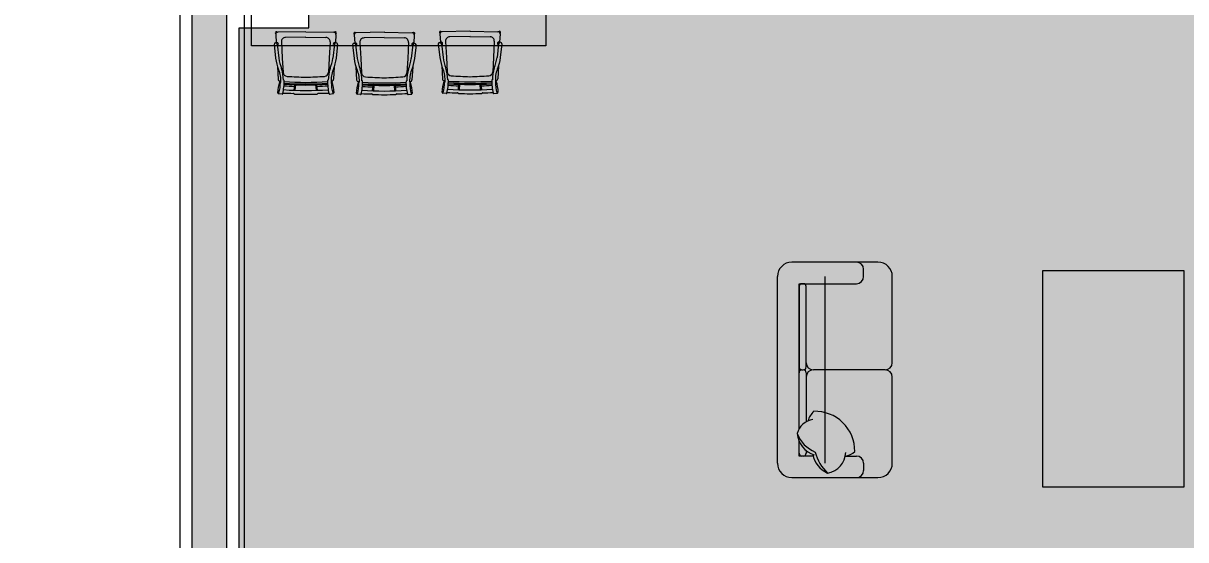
# Model space of a CAD drawing. Header units: millimetres. Extents: x 476571643 to 477489869, y 4620928210 to 4621294454.
# Drawn here: x 477215731 to 477222410, y 4621171027 to 4621173994 of the extents above; entities that cross this region are included whole.
import ezdxf

# ---------------------------------------------------------------- set-up
doc = ezdxf.new("R2010")
doc.units = ezdxf.units.MM
doc.header["$MEASUREMENT"] = 0
for name, color, linetype, lineweight in [('2D Drafting - General_Pen_No__1_Pen_No__7', 7, 'Continuous', 0), ('2D Drafting - General_Pen_No__250_Pen_No__7_Pen_No__7', 7, 'Continuous', 0), ('G-Anno-Nplt_Pen_No__151', 151, 'Continuous', 0), ('G-Anno-Nplt_Pen_No__4', 7, 'Continuous', 0), ('New_0_Pen_No__7', 7, 'Continuous', 0), ('New_reg_nak_Pen_No__7', 7, 'Continuous', 0), ('zoma_Pen_No__142', 142, 'Continuous', 0), ('zoma_Pen_No__5_Pen_No__5', 5, 'Continuous', 0)]:
    doc.layers.add(name, color=color, linetype=linetype, lineweight=lineweight)
doc.layers.add('zoma', color=7, linetype='Continuous')
doc.styles.add('GENERATED_STYLE_2', font='arial.ttf')
doc.dimstyles.new('GENERATED_STYLE__7', dxfattribs={"dimtxt": 200, "dimasz": 64.421331, "dimexe": 0.18, "dimexo": 3, "dimgap": 0.09, "dimtad": 1, "dimlfac": 0.001, "dimzin": 0, "dimdsep": 46, "dimtxsty": 'GENERATED_STYLE_2', "dimblk": 'ARROWHEAD_2', "dimblk1": 'ARROWHEAD_2', "dimblk2": 'ARROWHEAD_2', "dimcen": 0.09, "dimclrd": 142, "dimclre": 142, "dimclrt": 142, "dimadec": 0, "dimazin": 0, "dimtfac": 1, "dimtdec": 4, "dimtmove": 0, "dimatfit": 3, "dimfxl": 1, "dimtolj": 1, "dimtzin": 0, "dimarcsym": 0})

# ---------------------------------------------------------------- blocks, each defined once
blk = doc.blocks.new('*D1354', base_point=(476844527.1, 4621385791))
at = {"layer": 'zoma_Pen_No__142', "color": 142, "linetype": 'Continuous', "lineweight": 0, "transparency": 16777216}
for p, q in [((477215005.7, 4621175327.3), (477215005.7, 4621174927.3)), ((477215048.1, 4621174902.8), (477214963.3, 4621174951.7)), ((477214942.1, 4621174927.3), (477215069.3, 4621174927.3)), ((477215005.7, 4621174927.3), (477215005.8, 4621168427.3)), ((477215048.1, 4621168402.8), (477214963.4, 4621168451.7)), ((477215005.8, 4621168427.3), (477215005.8, 4621168027.3))]:
    blk.add_line(p, q, dxfattribs=at)
at = {"layer": 'zoma_Pen_No__142', "color": 142, "lineweight": 0, "transparency": 16777216, "char_height": 200, "attachment_point": 7, "rotation": 90.00052, "style": 'GENERATED_STYLE_2'}
for s, insert in [('\\A1;{\\pql;\\fArial CYR|b0|i0|c204|p34;6.50}', (477214965.7, 4621171411.2)), ('\\A1;{\\pql;\\fArial CYR|b0|i0|c204|p34;0.40}', (477214965.8, 4621168451.8))]:
    blk.add_mtext(s, dxfattribs=dict(at, insert=insert))
blk = doc.blocks.new('ARROWHEAD_2')
at = {"color": 0, "linetype": 'Continuous', "lineweight": 0}
for p, q in [((0, 0), (-1, 0)), ((-0.38, -0.66), (0.38, 0.66))]:
    blk.add_line(p, q, dxfattribs=at)
blk = doc.blocks.new('*D1355', base_point=(476844527.1, 4621385791))
at = {"layer": 'zoma_Pen_No__142', "color": 142, "linetype": 'Continuous', "lineweight": 0, "transparency": 16777216}
for p, q in [((477215005.7, 4621174927.3), (477215005.8, 4621168427.3)), ((477214942.2, 4621168427.3), (477215069.3, 4621168427.3)), ((477215048.1, 4621168402.8), (477214963.4, 4621168451.7)), ((477215005.8, 4621168427.3), (477215005.8, 4621168027.3)), ((477214942.2, 4621168027.3), (477215069.3, 4621168027.3)), ((477214963.4, 4621168051.7), (477215048.1, 4621168002.8)), ((477215005.8, 4621168027.3), (477215005.8, 4621167985.8))]:
    blk.add_line(p, q, dxfattribs=at)
blk = doc.blocks.new('*D1356', base_point=(476844527.1, 4621385791))
at = {"layer": 'zoma_Pen_No__142', "color": 142, "linetype": 'Continuous', "lineweight": 0, "transparency": 16777216}
for p, q in [((477214502.8, 4621185838.7), (477214502.8, 4621185797.3)), ((477214439.3, 4621185797.3), (477214566.4, 4621185797.3)), ((477214545.2, 4621185772.8), (477214460.4, 4621185821.7)), ((477214502.8, 4621185797.3), (477214503, 4621168027.3)), ((477214439.4, 4621168027.3), (477214566.6, 4621168027.3)), ((477214460.6, 4621168051.7), (477214545.4, 4621168002.8)), ((477214503, 4621168027.3), (477214503, 4621167985.8))]:
    blk.add_line(p, q, dxfattribs=at)
at = {"layer": 'zoma_Pen_No__142', "color": 142, "lineweight": 0, "transparency": 16777216, "insert": (477214462.9, 4621176570.3), "char_height": 200, "attachment_point": 7, "rotation": 90.00052, "style": 'GENERATED_STYLE_2'}
blk.add_mtext('\\A1;{\\pql;\\fArial CYR|b0|i0|c204|p34;17.77}', dxfattribs=at)
blk = doc.blocks.new('*D1381', base_point=(476844527.1, 4621385791))
at = {"layer": 'zoma_Pen_No__142', "color": 142, "linetype": 'Continuous', "lineweight": 0, "transparency": 16777216}
for p, q in [((477240444.6, 4621185727.3), (477240317.5, 4621185727.3)), ((477240423.4, 4621185702.8), (477240338.7, 4621185751.7)), ((477240381, 4621168027.3), (477240381, 4621185727.3)), ((477240444.6, 4621168027.3), (477240317.5, 4621168027.3)), ((477240338.7, 4621168051.7), (477240423.4, 4621168002.8)), ((477240381, 4621167985.8), (477240381, 4621168027.3))]:
    blk.add_line(p, q, dxfattribs=at)
at = {"layer": 'zoma_Pen_No__142', "color": 142, "lineweight": 0, "transparency": 16777216, "insert": (477240341, 4621176535.3), "char_height": 200, "attachment_point": 7, "rotation": 90, "style": 'GENERATED_STYLE_2'}
blk.add_mtext('\\A1;{\\pql;\\fArial CYR|b0|i0|c204|p34;17.70}', dxfattribs=at)

msp = doc.modelspace()

# ---------------------------------------------------------------- hatches: boundary and pattern name
at = {"layer": '2D Drafting - General_Pen_No__250_Pen_No__7_Pen_No__7', "linetype": 'Continuous', "lineweight": 0}
msp.add_hatch(color=7, dxfattribs=at).paths.add_polyline_path([(477216901.121, 4621174927.272), (477216701.121, 4621174927.272), (477216701.121, 4621168427.272), (477216901.121, 4621168427.272)])
at = {"layer": 'G-Anno-Nplt_Pen_No__151', "linetype": 'Continuous', "lineweight": 0, "true_color": 0x1f2f3f}
msp.add_hatch(color=169, dxfattribs=at).paths.add_polyline_path([(477216971.12, 4621173967.084), (477217371.121, 4621173967.084), (477217371.121, 4621175097.272), (477217171.121, 4621175097.272), (477217171.121, 4621175397.272), (477216971.12, 4621175397.272), (477216971.12, 4621178357.272), (477217171.121, 4621178357.272), (477217171.121, 4621178527.272), (477217171.121, 4621178657.272), (477217371.121, 4621178657.272), (477217371.121, 4621179787.46), (477216971.121, 4621179787.46), (477216971.121, 4621184357.272), (477220471.302, 4621184357.272), (477220471.302, 4621185457.272), (477223531.121, 4621185457.272), (477223531.121, 4621185257.272), (477223531.121, 4621181520.891), (477223601.24, 4621181520.891), (477223601.24, 4621180170.843), (477223531.121, 4621180170.843), (477223531.121, 4621178597.272), (477223231.121, 4621178597.272), (477223231.121, 4621177617.084), (477223631.121, 4621177617.084), (477223631.121, 4621175397.272), (477223531.121, 4621175397.272), (477223531.121, 4621174857.272), (477223631.121, 4621174857.272), (477223631.121, 4621169997.272), (477216971.12, 4621169997.272)])

# ---------------------------------------------------------------- linework, layer by layer
at = {"layer": '2D Drafting - General_Pen_No__1_Pen_No__7', "color": 7, "linetype": 'Continuous', "lineweight": 0, "flags": 128}
msp.add_lwpolyline([(477216701.121, 4621168427.272), (477216701.121, 4621174927.272), (477217001.121, 4621174927.272), (477217001.121, 4621168427.272)], close=True, dxfattribs=at)
at = {"layer": 'G-Anno-Nplt_Pen_No__4', "color": 7, "linetype": 'Continuous', "lineweight": 0, "flags": 128}
msp.add_lwpolyline([(477216971.12, 4621169997.272), (477216971.12, 4621173967.084), (477217371.121, 4621173967.084), (477217371.121, 4621175097.272), (477217171.121, 4621175097.272), (477217171.121, 4621175397.272), (477216971.12, 4621175397.272), (477216971.12, 4621178357.272), (477217171.121, 4621178357.272), (477217171.121, 4621178527.272), (477217171.121, 4621178657.272), (477217371.121, 4621178657.272), (477217371.121, 4621179787.46), (477216971.121, 4621179787.46), (477216971.121, 4621184357.272)], dxfattribs=at)
at = {"layer": 'New_0_Pen_No__7', "color": 7, "linetype": 'Continuous', "lineweight": 0}
for p, q in [((477217353.869, 4621173945.526), (477217193.688, 4621173942.624)), ((477217354.937, 4621173945.527), (477217515.121, 4621173942.804)), ((477217804.746, 4621173942.542), (477217644.566, 4621173939.639)), ((477217805.815, 4621173942.543), (477217965.998, 4621173939.82)), ((477218297.426, 4621173948.511), (477218137.246, 4621173945.608)), ((477218298.495, 4621173948.511), (477218458.678, 4621173945.788)), ((477217181.752, 4621173929.805), (477217184.285, 4621173882.19)), ((477217189.969, 4621173874.504), (477217199.374, 4621173793.871)), ((477217214.061, 4621173887.347), (477217219.033, 4621173793.882)), ((477217354.527, 4621173915.098), (477217237.934, 4621173912.985)), ((477217353.458, 4621173915.097), (477217470.053, 4621173913.115)), ((477217493.955, 4621173887.504), (477217489.088, 4621173794.033)), ((477217518.917, 4621173874.688), (477217509.602, 4621173794.044)), ((477217527.072, 4621173929.998), (477217524.592, 4621173882.381)), ((477217632.629, 4621173926.821), (477217635.162, 4621173879.206)), ((477217664.938, 4621173884.363), (477217669.91, 4621173790.897)), ((477217805.404, 4621173912.113), (477217688.811, 4621173910.001)), ((477217804.336, 4621173912.113), (477217920.931, 4621173910.131)), ((477217944.832, 4621173884.52), (477217939.965, 4621173791.049)), ((477217977.949, 4621173927.014), (477217975.47, 4621173879.396)), ((477218125.31, 4621173932.789), (477218127.842, 4621173885.174)), ((477218133.527, 4621173877.488), (477218142.931, 4621173796.855)), ((477218157.619, 4621173890.331), (477218162.59, 4621173796.866)), ((477218298.085, 4621173918.082), (477218181.492, 4621173915.969)), ((477218297.016, 4621173918.081), (477218413.611, 4621173916.099)), ((477218437.513, 4621173890.488), (477218432.646, 4621173797.017)), ((477218462.474, 4621173877.672), (477218453.16, 4621173797.029)), ((477218470.629, 4621173932.983), (477218468.15, 4621173885.365)), ((477217195.215, 4621173868.711), (477217194.115, 4621173867.792)), ((477217513.677, 4621173868.889), (477217514.778, 4621173867.972)), ((477217640.846, 4621173871.52), (477217650.251, 4621173790.886)), ((477217646.093, 4621173865.726), (477217644.992, 4621173864.808)), ((477217969.794, 4621173871.704), (477217960.48, 4621173791.06)), ((477217964.554, 4621173865.905), (477217965.655, 4621173864.987)), ((477218138.773, 4621173871.695), (477218137.673, 4621173870.776)), ((477218457.234, 4621173871.873), (477218458.336, 4621173870.956)), ((477217191.501, 4621173746.531), (477217195.466, 4621173671.994)), ((477217219.033, 4621173793.882), (477217223.382, 4621173712.128)), ((477217489.088, 4621173794.033), (477217484.831, 4621173712.275)), ((477217517.528, 4621173746.714), (477217513.647, 4621173672.173)), ((477217642.378, 4621173743.547), (477217646.343, 4621173669.01)), ((477217669.91, 4621173790.897), (477217674.259, 4621173709.144)), ((477217939.965, 4621173791.049), (477217935.708, 4621173709.291)), ((477217968.405, 4621173743.729), (477217964.524, 4621173669.188)), ((477218135.059, 4621173749.515), (477218139.023, 4621173674.979)), ((477218162.59, 4621173796.866), (477218166.939, 4621173715.113)), ((477218432.646, 4621173797.017), (477218428.389, 4621173715.259)), ((477218461.086, 4621173749.698), (477218457.204, 4621173675.157)), ((477217228.105, 4621173666.655), (477217226.072, 4621173666.667)), ((477217287.633, 4621173609.346), (477217290.469, 4621173640.635)), ((477217293.718, 4621173609.045), (477217296.562, 4621173640.426)), ((477217415.465, 4621173609.113), (477217412.585, 4621173640.491)), ((477217421.55, 4621173609.421), (477217418.678, 4621173640.707)), ((477217481.013, 4621173666.796), (477217483.047, 4621173666.81)), ((477217678.982, 4621173663.67), (477217676.949, 4621173663.682)), ((477217738.51, 4621173606.361), (477217741.347, 4621173637.651)), ((477217744.595, 4621173606.061), (477217747.44, 4621173637.442)), ((477217866.342, 4621173606.129), (477217863.463, 4621173637.507)), ((477217872.427, 4621173606.437), (477217869.556, 4621173637.723)), ((477217931.891, 4621173663.812), (477217933.924, 4621173663.826)), ((477218171.663, 4621173669.639), (477218169.629, 4621173669.651)), ((477218231.191, 4621173612.33), (477218234.027, 4621173643.619)), ((477218237.276, 4621173612.03), (477218240.12, 4621173643.411)), ((477218359.023, 4621173612.098), (477218356.143, 4621173643.476)), ((477218365.107, 4621173612.405), (477218362.236, 4621173643.691)), ((477218424.571, 4621173669.781), (477218426.604, 4621173669.795)), ((477217192.583, 4621173594.73), (477217196.26, 4621173593.799)), ((477217196.187, 4621173593.508), (477217196.26, 4621173593.799)), ((477217218.026, 4621173587.069), (477217196.865, 4621173589.557)), ((477217286.755, 4621173588.811), (477217285.489, 4621173590.435)), ((477217422.451, 4621173588.887), (477217423.714, 4621173590.513)), ((477217491.182, 4621173587.222), (477217512.34, 4621173589.733)), ((477217516.616, 4621173594.911), (477217512.94, 4621173593.976)), ((477217513.014, 4621173593.685), (477217512.94, 4621173593.976)), ((477217643.46, 4621173591.746), (477217647.138, 4621173590.815)), ((477217647.064, 4621173590.524), (477217647.138, 4621173590.815)), ((477217668.903, 4621173584.085), (477217647.743, 4621173586.572)), ((477217737.632, 4621173585.827), (477217736.367, 4621173587.451)), ((477217873.328, 4621173585.903), (477217874.592, 4621173587.529)), ((477217942.059, 4621173584.238), (477217963.217, 4621173586.749)), ((477217967.493, 4621173591.927), (477217963.817, 4621173590.992)), ((477217963.891, 4621173590.701), (477217963.817, 4621173590.992)), ((477218136.141, 4621173597.714), (477218139.818, 4621173596.783)), ((477218139.744, 4621173596.492), (477218139.818, 4621173596.783)), ((477218161.584, 4621173590.053), (477218140.423, 4621173592.541)), ((477218230.313, 4621173591.796), (477218229.047, 4621173593.42)), ((477218366.008, 4621173591.872), (477218367.272, 4621173593.497)), ((477218434.739, 4621173590.206), (477218455.897, 4621173592.718)), ((477218460.174, 4621173597.896), (477218456.497, 4621173596.961)), ((477218456.571, 4621173596.67), (477218456.497, 4621173596.961)), ((477220641.915, 4621172621.871), (477220146.915, 4621172621.871)), ((477220335.896, 4621172539.371), (477220335.896, 4621171466.871)), ((477220559.415, 4621172539.371), (477220559.415, 4621172580.621)), ((477220559.415, 4621172539.371), (477220559.415, 4621172580.621)), ((477220724.415, 4621172044.371), (477220724.415, 4621172539.371)), ((477220188.165, 4621171663.524), (477220188.165, 4621172498.121)), ((477220188.165, 4621171663.524), (477220188.165, 4621172498.121)), ((477220188.165, 4621172498.121), (477220518.165, 4621172498.121)), ((477220188.165, 4621172498.121), (477220518.165, 4621172498.121)), ((477220188.165, 4621172481.621), (477220188.165, 4621172019.621)), ((477220212.915, 4621172498.121), (477220204.665, 4621172498.121)), ((477220229.415, 4621172019.621), (477220229.415, 4621172481.621)), ((477220188.165, 4621171663.524), (477220188.165, 4621171986.621)), ((477220204.665, 4621172003.121), (477220212.915, 4621172003.121)), ((477220204.665, 4621172003.121), (477220212.915, 4621172003.121)), ((477220229.415, 4621171986.621), (477220229.415, 4621171705.06)), ((477220683.165, 4621172003.121), (477220270.665, 4621172003.121)), ((477220724.415, 4621171466.871), (477220724.415, 4621171961.871)), ((477220188.165, 4621171524.621), (477220188.165, 4621171594.899)), ((477220188.165, 4621171508.121), (477220188.165, 4621171594.899)), ((477220229.415, 4621171539.599), (477220229.415, 4621171524.621)), ((477220269.231, 4621171508.121), (477220188.165, 4621171508.121)), ((477220212.915, 4621171508.121), (477220204.665, 4621171508.121)), ((477220454.254, 4621171508.121), (477220518.165, 4621171508.121)), ((477220559.415, 4621171466.871), (477220559.415, 4621171425.621)), ((477220146.915, 4621171384.371), (477220641.915, 4621171384.371))]:
    msp.add_line(p, q, dxfattribs=at)
for points in [[(477217043.289, 4621174709.046), (477218733.527, 4621174709.046), (477218733.527, 4621173863.585), (477217043.289, 4621173863.585)], [(477221587.008, 4621171330.777), (477222400.755, 4621171330.777), (477222400.755, 4621172571.482), (477221587.008, 4621172571.482)]]:
    msp.add_lwpolyline(points, close=True, dxfattribs=at)
for points in [[(477217180.432, 4621173881.566), (477217182.754, 4621173881.9, 0.08130171), (477217188.096, 4621173883.58)], [(477217528.445, 4621173881.761), (477217526.123, 4621173882.092, -0.08130171), (477217520.779, 4621173883.767)], [(477217631.31, 4621173878.582), (477217633.631, 4621173878.915, 0.08130171), (477217638.973, 4621173880.596)], [(477217979.323, 4621173878.777), (477217977, 4621173879.108, -0.08130171), (477217971.657, 4621173880.782)], [(477218123.99, 4621173884.551), (477218126.312, 4621173884.884, 0.08130171), (477218131.654, 4621173886.565)], [(477218472.003, 4621173884.746), (477218469.681, 4621173885.076, -0.08130171), (477218464.337, 4621173886.751)], [(477217181.045, 4621173793.86, 0.05838097), (477217198.217, 4621173727.18, -0.11288216), (477217208.761, 4621173654.391)], [(477217527.931, 4621173794.055, -0.05838097), (477217510.834, 4621173727.355, 0.11288216), (477217500.371, 4621173654.554)], [(477217631.923, 4621173790.876, 0.05838097), (477217649.094, 4621173724.196, -0.11288216), (477217659.639, 4621173651.407)], [(477217978.808, 4621173791.07, -0.05838097), (477217961.711, 4621173724.371, 0.11288216), (477217951.248, 4621173651.57)], [(477218124.603, 4621173796.845, 0.05838097), (477218141.774, 4621173730.164, -0.11288216), (477218152.319, 4621173657.375)], [(477218471.488, 4621173797.039, -0.05838097), (477218454.392, 4621173730.34, 0.11288216), (477218443.929, 4621173657.538)]]:
    msp.add_lwpolyline(points, format="xyb", dxfattribs=at)
for points in [[(477218115.388, 4621173875.373), (477218124.547, 4621173796.845)], [(477218480.615, 4621173875.577), (477218471.544, 4621173797.039)], [(477217171.83, 4621173872.388), (477217180.99, 4621173793.86)], [(477217537.057, 4621173872.593), (477217527.986, 4621173794.055)], [(477217622.708, 4621173869.404), (477217631.867, 4621173790.876)], [(477217987.935, 4621173869.609), (477217978.864, 4621173791.07)], [(477220064.415, 4621171466.871), (477220064.415, 4621172539.371)]]:
    msp.add_lwpolyline(points, dxfattribs=at)
for centre, radius, start, end in [((477217184.999, 4621173938.748), 6.087, 32.5639935, 241.5190071), ((477217193.909, 4621173930.452), 12.174, 91.0381127, 183.0448901), ((477217354.42, 4621173915.096), 30.436, 89.0260895, 91.038119), ((477217354.406, 4621173939.448), 6.087, 89.0259399, 91.0379691), ((477217514.914, 4621173930.631), 12.174, 357.0193135, 89.0260833), ((477217523.814, 4621173938.938), 6.087, 298.5451923, 147.5002026), ((477217635.877, 4621173935.764), 6.087, 32.5639846, 241.5190165), ((477217805.297, 4621173912.111), 30.436, 89.0260895, 91.038119), ((477217805.284, 4621173936.464), 6.087, 89.0259398, 91.0379692), ((477217974.692, 4621173935.953), 6.087, 298.5451835, 147.5002119), ((477218128.557, 4621173941.732), 6.087, 32.5639931, 241.5190075), ((477218137.467, 4621173933.436), 12.174, 91.0381148, 183.0448838), ((477218297.978, 4621173918.08), 30.436, 89.0260895, 91.038119), ((477218297.964, 4621173942.432), 6.087, 89.0261892, 91.0382191), ((477218458.472, 4621173933.616), 12.174, 357.0193135, 89.0260833), ((477218467.372, 4621173941.922), 6.087, 298.5451834, 147.5002115), ((477217181.022, 4621173872.393), 9.192, 0.0320975, 180.032096), ((477217187.987, 4621173874.389), 9.192, 321.84914, 89.3204732), ((477217238.375, 4621173888.64), 24.348, 91.0381141, 183.0448886), ((477217469.64, 4621173888.77), 24.348, 357.019312, 89.0260851), ((477217520.899, 4621173874.575), 9.192, 90.7437259, 218.2150603), ((477217527.865, 4621173872.588), 9.192, 0.0320967, 180.0321025), ((477217631.9, 4621173869.409), 9.192, 0.0320967, 180.0321025), ((477217644.786, 4621173927.467), 12.174, 91.038116, 183.0448868), ((477217638.864, 4621173871.405), 9.192, 321.849144, 89.3204717), ((477217689.253, 4621173885.656), 24.348, 91.0381141, 183.0448864), ((477217920.517, 4621173885.786), 24.348, 357.0193114, 89.0260835), ((477217971.776, 4621173871.591), 9.192, 90.7437255, 218.2150575), ((477217965.791, 4621173927.647), 12.174, 357.0193071, 89.0260858), ((477217978.743, 4621173869.603), 9.192, 0.0321025, 180.0320967), ((477218124.58, 4621173875.378), 9.192, 0.0321025, 180.0320967), ((477218131.545, 4621173877.373), 9.192, 321.849142, 89.3204713), ((477218181.933, 4621173891.625), 24.348, 91.0381132, 183.0448874), ((477218413.197, 4621173891.754), 24.348, 357.019312, 89.0260851), ((477218464.456, 4621173877.56), 9.192, 90.7437274, 218.2150561), ((477218471.423, 4621173875.572), 9.192, 0.0321025, 180.0320967), ((477217191.904, 4621173866.296), 1.085, 75.8327303, 160.1719005), ((477217192.707, 4621173869.478), 2.196, 255.8327222, 309.8569436), ((477217516.184, 4621173869.659), 2.196, 230.2072374, 284.2314596), ((477217516.991, 4621173866.479), 1.085, 19.892345, 104.2314756), ((477217642.781, 4621173863.312), 1.085, 75.8327261, 160.1719069), ((477217643.585, 4621173866.494), 2.196, 255.8327431, 309.8569749), ((477217967.061, 4621173866.675), 2.196, 230.2072263, 284.2314715), ((477217967.868, 4621173863.494), 1.085, 19.8922924, 104.2314634), ((477218135.462, 4621173869.281), 1.085, 75.8327536, 160.1718772), ((477218136.265, 4621173872.463), 2.196, 255.8327229, 309.856943), ((477218459.742, 4621173872.644), 2.196, 230.2072577, 284.2314915), ((477218460.548, 4621173869.463), 1.085, 19.8922632, 104.2314926), ((477217474.197, 4621173833.802), 277.599, 188.2704427, 201.123502), ((477217234.735, 4621173833.668), 277.599, 338.9406967, 351.7937559), ((477217925.074, 4621173830.818), 277.599, 188.2704427, 201.123502), ((477217685.612, 4621173830.684), 277.599, 338.9406968, 351.7937562), ((477218417.754, 4621173836.786), 277.599, 188.270443, 201.1235021), ((477218178.292, 4621173836.652), 277.599, 338.9406967, 351.7937559), ((477216962.173, 4621173658.526), 264.024, 1.7668975, 16.5562441), ((477217247.696, 4621173713.422), 24.348, 183.0448896, 267.0544818), ((477218435.674, 4621196801.435), 23142.905, 267.0544824, 267.3206721), ((477216246.669, 4621196800.208), 23142.905, 272.7435263, 273.009716), ((477217460.515, 4621173713.541), 24.348, 273.0097166, 357.0193106), ((477217746.954, 4621173658.965), 264.024, 163.5079547, 178.2973014), ((477217413.051, 4621173655.541), 264.024, 1.7668975, 16.5562441), ((477217698.573, 4621173710.437), 24.348, 183.0448864, 267.0544828), ((477218886.551, 4621196798.45), 23142.905, 267.0544829, 267.3206726), ((477216697.546, 4621196797.224), 23142.905, 272.7435263, 273.009716), ((477217911.393, 4621173710.557), 24.348, 273.0097155, 357.0193116), ((477218197.832, 4621173655.981), 264.024, 163.5079547, 178.2973013), ((477218151.18, 4621173675.625), 12.174, 183.0448868, 261.8953264), ((477217905.731, 4621173661.51), 264.024, 1.7668975, 16.5562441), ((477218191.253, 4621173716.406), 24.348, 183.0448863, 267.0544828), ((477219379.231, 4621196804.419), 23142.905, 267.0544829, 267.3206726), ((477217190.226, 4621196803.193), 23142.905, 272.7435263, 273.009716), ((477218404.073, 4621173716.525), 24.348, 273.0097157, 357.0193139), ((477218690.512, 4621173661.95), 264.024, 163.5079547, 178.2973012), ((477218445.047, 4621173675.79), 12.174, 278.1688753, 357.0193108), ((477217469.95, 4621173578.478), 277.843, 163.2480751, 176.6466469), ((477217207.623, 4621173672.641), 12.174, 183.0448866, 261.8953265), ((477216929.775, 4621173660.831), 279.06, 345.6837993, 358.677654), ((477217206.813, 4621173657.683), 3.044, 86.9595727, 163.2480906), ((477218436.105, 4621196801.442), 23173.34, 266.9595631, 266.9649441), ((477216950.936, 4621173658.343), 279.06, 345.6837993, 1.3404652), ((477217355.268, 4621175363.046), 1755.051, 265.7841057, 274.1727862), ((477217228.094, 4621173664.829), 1.826, 1.3404674, 89.6646227), ((477217353.591, 4621175394.551), 1764.182, 265.9494864, 267.9227103), ((477217353.591, 4621175394.551), 1755.051, 265.9494858, 274.1147132), ((477217353.591, 4621175394.551), 1748.964, 265.9435477, 274.1206508), ((477217353.591, 4621175394.551), 1739.833, 265.9263385, 274.1378604), ((477217353.591, 4621175394.551), 1764.182, 272.1414893, 274.1147133), ((477217758.191, 4621173658.795), 279.06, 178.7237334, 194.3803995), ((477217481.026, 4621173664.97), 1.826, 90.3995698, 178.7236964), ((477216247.098, 4621196800.216), 23173.34, 273.0992397, 273.1046206), ((477217779.349, 4621173661.307), 279.06, 181.3865448, 194.3803995), ((477217502.316, 4621173657.848), 3.044, 16.8161301, 93.104628), ((477217501.489, 4621173672.806), 12.174, 278.1688724, 357.0193137), ((477217239.267, 4621173578.349), 277.843, 3.417552, 16.8161237), ((477217920.827, 4621173575.494), 277.843, 163.2480752, 176.6466469), ((477217658.5, 4621173669.657), 12.174, 183.0448866, 261.8953268), ((477217380.653, 4621173657.846), 279.06, 345.6837993, 358.677654), ((477217657.69, 4621173654.699), 3.044, 86.9595832, 163.2480791), ((477218886.983, 4621196798.458), 23173.34, 266.9595631, 266.9649441), ((477217401.814, 4621173655.359), 279.06, 345.6837994, 1.3404654), ((477217806.145, 4621175360.062), 1755.051, 265.7841055, 274.172786), ((477217678.972, 4621173661.844), 1.826, 1.3404889, 89.6646292), ((477217804.469, 4621175391.567), 1764.182, 265.9494856, 267.9227095), ((477217804.469, 4621175391.567), 1755.051, 265.9494858, 274.1147132), ((477217804.469, 4621175391.567), 1748.964, 265.9435479, 274.120651), ((477217804.469, 4621175391.567), 1739.833, 265.9263385, 274.1378604), ((477217804.469, 4621175391.567), 1764.182, 272.1414893, 274.1147133), ((477218209.069, 4621173655.811), 279.06, 178.7237336, 194.3803995), ((477217931.903, 4621173661.986), 1.826, 90.3995575, 178.7237404), ((477216697.975, 4621196797.232), 23173.34, 273.0992398, 273.1046207), ((477218230.227, 4621173658.322), 279.06, 181.3865446, 194.3803994), ((477217953.193, 4621173654.864), 3.044, 16.8161389, 93.1046192), ((477217952.366, 4621173669.821), 12.174, 278.1688726, 357.0193138), ((477217690.145, 4621173575.364), 277.843, 3.4175518, 16.8161237), ((477218413.508, 4621173581.462), 277.843, 163.2480752, 176.6466469), ((477217873.333, 4621173663.815), 279.06, 345.6837994, 358.6776543), ((477218150.37, 4621173660.667), 3.044, 86.9595676, 163.2480715), ((477219379.653, 4621196804.427), 23173.34, 266.9595876, 266.9649686), ((477217894.494, 4621173661.327), 279.06, 345.6837993, 1.3404652), ((477218298.826, 4621175366.03), 1755.051, 265.7841057, 274.1727862), ((477218171.652, 4621173667.813), 1.826, 1.3404467, 89.6646434), ((477218297.149, 4621175397.535), 1764.182, 265.9494856, 267.9227095), ((477218297.149, 4621175397.535), 1755.051, 265.9494858, 274.1147132), ((477218297.149, 4621175397.535), 1748.964, 265.9435479, 274.120651), ((477218297.149, 4621175397.535), 1739.833, 265.9263383, 274.1378602), ((477218297.149, 4621175397.535), 1764.182, 272.1414893, 274.1147133), ((477218701.749, 4621173661.78), 279.06, 178.7237336, 194.3803995), ((477218424.584, 4621173667.955), 1.826, 90.3995556, 178.7237404), ((477217190.656, 4621196803.201), 23173.34, 273.0992397, 273.1046206), ((477218722.907, 4621173664.291), 279.06, 181.3865446, 194.3803995), ((477218445.873, 4621173660.833), 3.044, 16.8161112, 93.1046237), ((477218182.825, 4621173581.333), 277.843, 3.417552, 16.8161237), ((477217198.783, 4621173591.92), 3.044, 148.5474158, 230.9361986), ((477217197.22, 4621173592.579), 3.044, 263.2950067, 345.6837957), ((477217218.381, 4621173590.092), 3.044, 263.2950077, 345.6837956), ((477217768.163, 4621196807.057), 23220.515, 268.6528026, 268.8031658), ((477217283.089, 4621173588.565), 3.044, 37.9265727, 88.8031617), ((477217289.156, 4621173590.682), 3.044, 217.9265775, 268.8323414), ((477217762.284, 4621196803.332), 23220.515, 268.8323385, 268.9940127), ((477216920.91, 4621196802.861), 23220.515, 271.0701857, 271.2318599), ((477217420.048, 4621173590.755), 3.044, 271.2318692, 322.1376103), ((477217426.117, 4621173588.645), 3.044, 91.2610467, 142.1376131), ((477216915.027, 4621196806.579), 23220.515, 271.2610327, 271.4113959), ((477217490.823, 4621173590.244), 3.044, 194.3803996, 276.7691939), ((477217511.981, 4621173592.756), 3.044, 194.3804059, 276.7691867), ((477217510.419, 4621173592.094), 3.044, 309.1279966, 31.5167875), ((477217649.661, 4621173588.935), 3.044, 148.5474059, 230.9362056), ((477217648.098, 4621173589.595), 3.044, 263.2950114, 345.6838138), ((477217669.259, 4621173587.107), 3.044, 263.2950067, 345.6837957), ((477218219.041, 4621196804.073), 23220.515, 268.6528017, 268.8031649), ((477217733.966, 4621173585.58), 3.044, 37.926594, 88.8031758), ((477217740.033, 4621173587.698), 3.044, 217.9265841, 268.832336), ((477218213.162, 4621196800.348), 23220.515, 268.8323385, 268.9940127), ((477217371.788, 4621196799.877), 23220.515, 271.0701857, 271.2318599), ((477217870.925, 4621173587.771), 3.044, 271.231861, 322.1376185), ((477217876.995, 4621173585.66), 3.044, 91.2610264, 142.1375981), ((477217365.904, 4621196803.595), 23220.515, 271.2610336, 271.4113968), ((477217941.7, 4621173587.26), 3.044, 194.3804055, 276.7691871), ((477217962.858, 4621173589.771), 3.044, 194.3804091, 276.7691844), ((477217961.296, 4621173589.11), 3.044, 309.1279971, 31.5167869), ((477218142.341, 4621173594.904), 3.044, 148.5474135, 230.9362025), ((477218140.778, 4621173595.564), 3.044, 263.2950067, 345.6837957), ((477218161.939, 4621173593.076), 3.044, 263.2950081, 345.6837952), ((477218711.721, 4621196810.041), 23220.515, 268.6528026, 268.8031658), ((477218226.646, 4621173591.549), 3.044, 37.9265792, 88.8031552), ((477218232.713, 4621173593.666), 3.044, 217.9265843, 268.8323358), ((477218705.842, 4621196806.317), 23220.515, 268.8323394, 268.9940136), ((477217864.468, 4621196805.845), 23220.515, 271.0701857, 271.2318599), ((477218363.606, 4621173593.74), 3.044, 271.2318612, 322.1376183), ((477218369.675, 4621173591.629), 3.044, 91.2610385, 142.1376213), ((477217858.585, 4621196809.563), 23220.515, 271.2610327, 271.4113959), ((477218434.38, 4621173593.229), 3.044, 194.3803968, 276.7691958), ((477218455.539, 4621173595.74), 3.044, 194.3803963, 276.7691972), ((477218453.977, 4621173595.079), 3.044, 309.1279944, 31.5167896), ((477220146.915, 4621172539.371), 82.5, 90, 180), ((477220518.165, 4621172580.621), 41.25, 0, 90), ((477220518.165, 4621172580.621), 41.25, 0, 90), ((477220641.915, 4621172539.371), 82.5, 0, 90), ((477220518.165, 4621172539.371), 41.25, 270, 0), ((477220518.165, 4621172539.371), 41.25, 270, 0), ((477220204.665, 4621172481.621), 16.5, 90, 180), ((477220212.915, 4621172481.621), 16.5, 0, 90), ((477220204.665, 4621172019.621), 16.5, 180, 270), ((477220212.915, 4621172019.621), 16.5, 270, 0), ((477220270.665, 4621172044.371), 41.25, 180, 270), ((477220682.488, 4621172045.048), 41.933, 270.9259714, 359.074028), ((477220204.665, 4621171986.621), 16.5, 90, 180), ((477220212.915, 4621171986.621), 16.5, 0, 90), ((477220270.665, 4621171961.871), 41.25, 90, 180), ((477220683.165, 4621171961.871), 41.25, 0, 90), ((477220367.608, 4621171671.705), 133.429, 135.5055255, 163.2207209), ((477220279.298, 4621171535.868), 229.452, 359.421067, 91.7149843), ((477220282.245, 4621171611.343), 107.582, 97.7680207, 165.8936052), ((477220348.878, 4621171700.67), 182.245, 200.2593797, 248.4317463), ((477220317.938, 4621171648.666), 140.47, 184.5331775, 252.7286369), ((477220204.665, 4621171524.621), 16.5, 180, 270), ((477220212.915, 4621171524.621), 16.5, 270, 0), ((477220410.546, 4621171544.669), 145.965, 190.6386662, 246.6848489), ((477220516.901, 4621171588.256), 241.848, 193.6491604, 227.2632286), ((477220332.481, 4621171533.307), 124.351, 279.3928452, 357.9328273), ((477220444.005, 4621171600.845), 93.376, 276.29025, 313.8883992), ((477220518.165, 4621171466.871), 41.25, 0, 90), ((477220146.915, 4621171466.871), 82.5, 180, 270), ((477220518.165, 4621171425.621), 41.25, 270, 0), ((477220641.915, 4621171466.871), 82.5, 270, 0)]:
    msp.add_arc(centre, radius, start, end, dxfattribs=at)
at = {"layer": 'New_reg_nak_Pen_No__7', "color": 7, "linetype": 'Continuous', "lineweight": 0, "flags": 128}
msp.add_lwpolyline([(477223601.121, 4621185727.272), (477223601.121, 4621185797.272), (477216631.12, 4621185797.272), (477216631.38, 4621168027.272), (477217801.122, 4621168027.272)], dxfattribs=at)
at = {"layer": 'zoma_Pen_No__5_Pen_No__5', "color": 5, "linetype": 'Continuous', "lineweight": 0}
msp.add_line((477216901.121, 4621164517.675), (477216901.121, 4621189228.481), dxfattribs=at)

# ---------------------------------------------------------------- dimensions: what is measured, and where the dimension line sits
at = {"layer": 'zoma', "color": 142, "linetype": 'Continuous', "lineweight": 0}
for base, p1, p2, angle, picture, middle, turn in [((477214502.988, 4621168027.252), (477216631.12, 4621185797.272), (477216701.121, 4621168027.272), 270.0005172, '*D1356', (477214362.908, 4621176906.309), 90.0005172), ((477240381.044, 4621185727.269), (477237871.046, 4621168027.272), (477214556.422, 4621185727.269), 90, '*D1381', (477240241.044, 4621176871.328), 90), ((477215005.76, 4621168427.255), (477215005.701, 4621174927.254), (477216901.121, 4621168427.272), 270.0005172, '*D1354', (477214865.731, 4621171670.96), 90.0005172), ((477215005.763, 4621168027.255), (477216901.121, 4621168427.272), (477216901.121, 4621168027.272), 270.0005172, '*D1355', (477214865.757, 4621168711.516), 90.0005172)]:
    dim = msp.add_linear_dim(base=base, p1=p1, p2=p2, angle=angle, dimstyle='GENERATED_STYLE__7', dxfattribs=at)
    dim.commit()
    dim.dimension.update_dxf_attribs({"geometry": picture, "text_midpoint": middle, "dimtype": 160, "text_rotation": turn})

doc.saveas('drawing.dxf')
